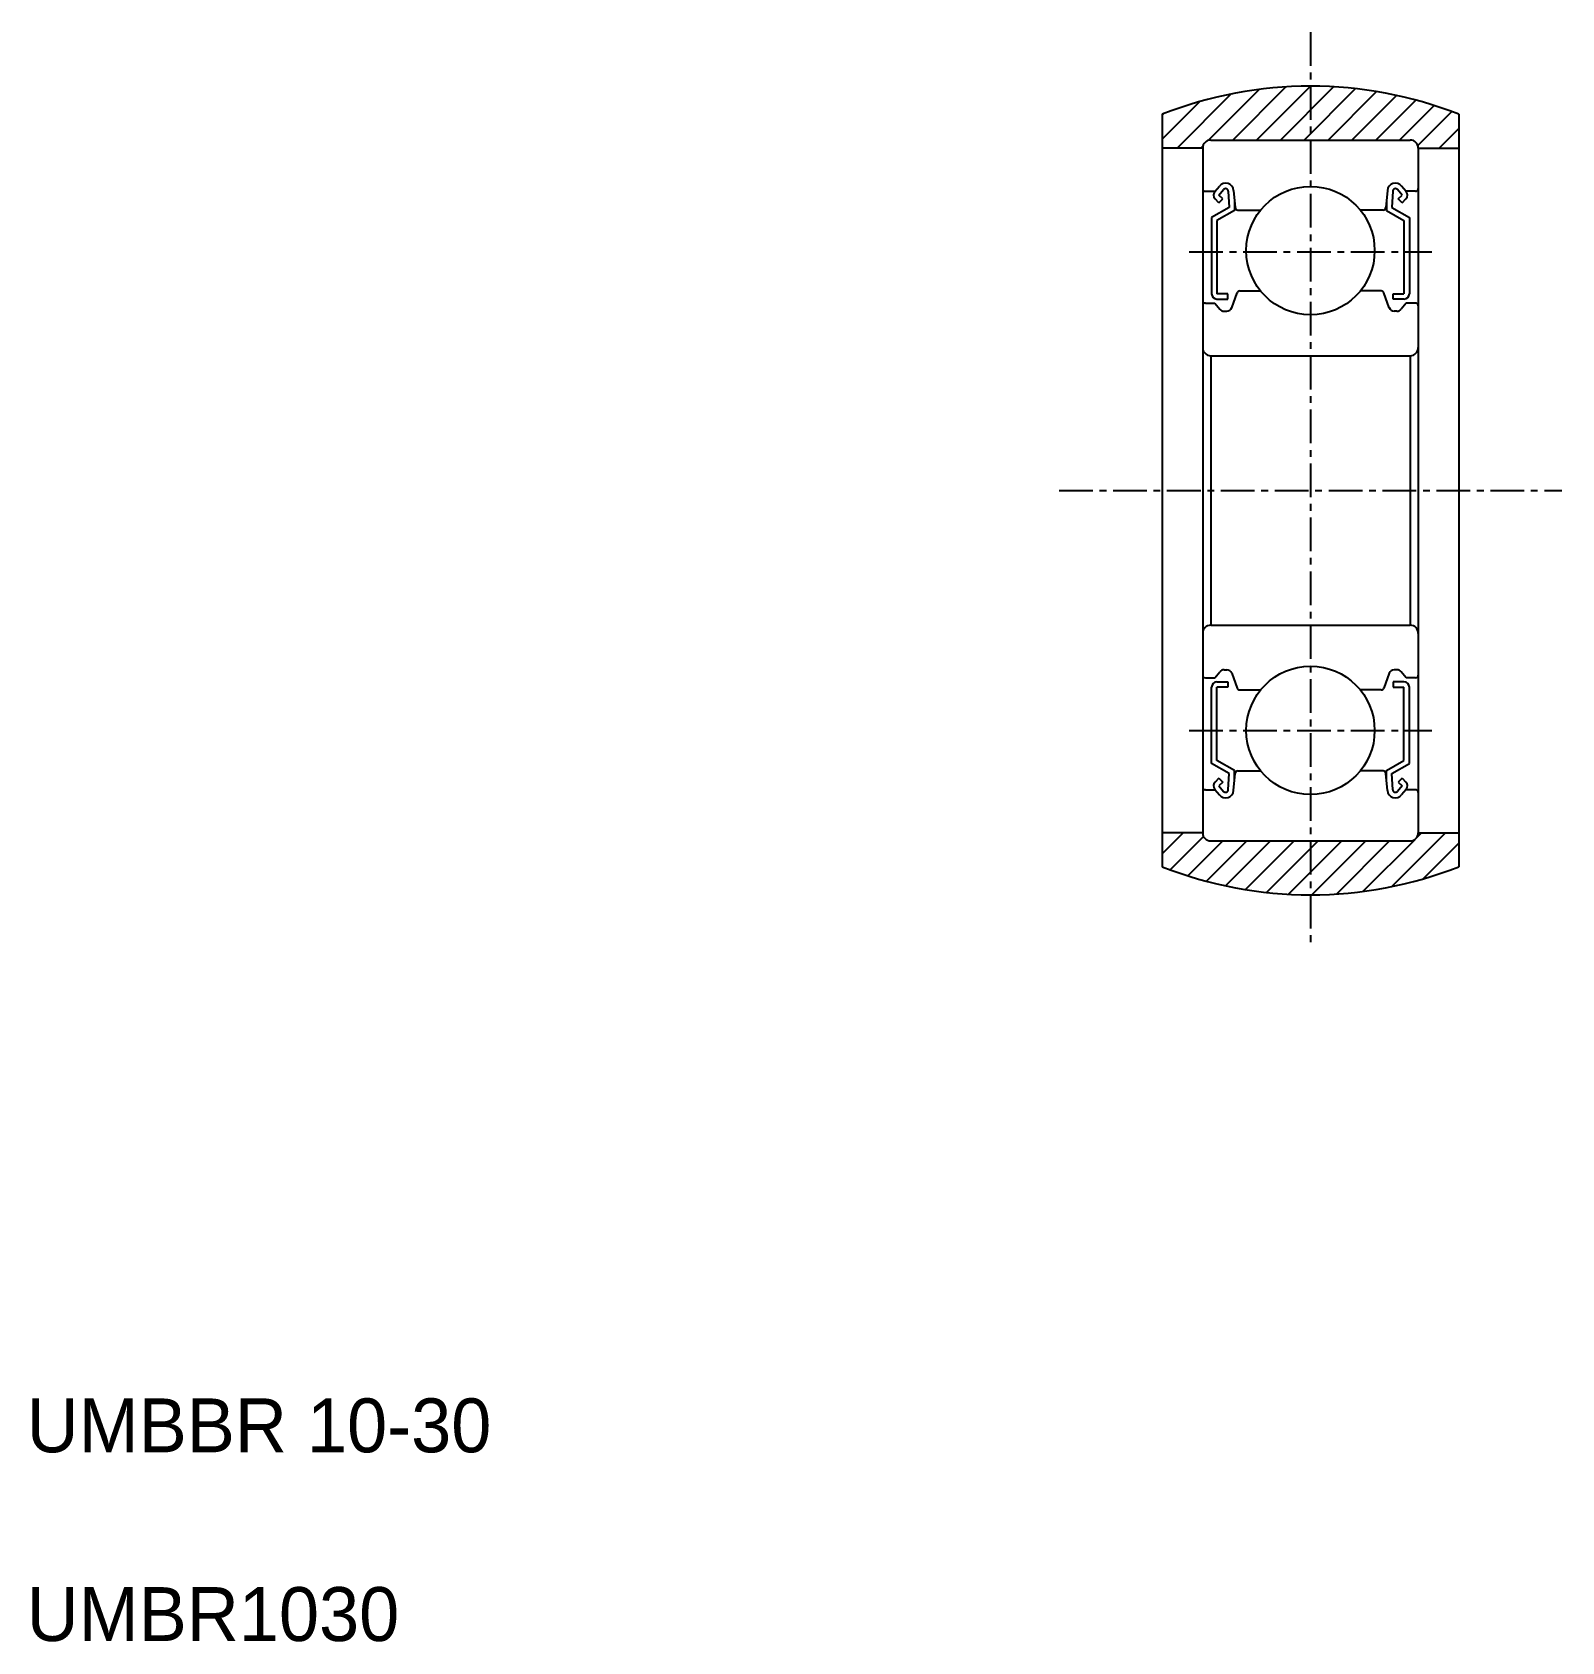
# Model space of a CAD drawing. Extents: x 2.7 to 59.5, y 2.5 to 62.2.
import ezdxf

# ---------------------------------------------------------------- set-up
doc = ezdxf.new("R2010")
doc.units = 0
doc.linetypes.add('CENTER', pattern=[2, 1.25, -0.25, 0.25, -0.25])
doc.layers.get('0').update_dxf_attribs({"linetype": 'CONTINUOUS'})
doc.layers.add('CENTER', color=1, linetype='CENTER')

# ---------------------------------------------------------------- blocks, each defined once
blk = doc.blocks.new('*X2')
at = {"color": 0, "linetype": 'CONTINUOUS'}
for p, q in [((325.7, -111.822), (327.672, -109.85)), ((326.584, -111.822), (328.584, -109.822)), ((327.468, -111.822), (329.443, -109.847)), ((323.084, -111.786), (324.474, -110.396)), ((323.632, -112.122), (325.641, -110.114)), ((324.806, -111.833), (326.697, -109.941)), ((328.352, -111.822), (330.258, -109.916)), ((329.236, -111.822), (331.034, -110.024)), ((330.119, -111.822), (331.776, -110.166)), ((331.003, -111.822), (332.487, -110.339)), ((323.084, -110.903), (323.143, -110.844)), ((331.887, -111.822), (333.169, -110.54)), ((332.568, -112.025), (333.826, -110.768)), ((333.355, -112.122), (334.084, -111.393)), ((324.516, -112.122), (324.595, -112.044)), ((323.084, -138.303), (323.865, -137.522)), ((323.38, -138.891), (324.615, -137.656)), ((324.038, -139.117), (325.333, -137.822)), ((324.722, -139.317), (326.217, -137.822)), ((325.435, -139.488), (327.1, -137.822)), ((326.179, -139.628), (327.984, -137.822)), ((326.957, -139.734), (328.868, -137.822)), ((327.774, -139.8), (329.752, -137.822)), ((328.636, -139.822), (330.636, -137.822)), ((329.551, -139.791), (331.52, -137.822)), ((330.531, -139.695), (332.462, -137.764)), ((331.592, -139.518), (333.588, -137.522)), ((332.526, -137.7), (332.704, -137.522)), ((332.766, -139.227), (334.084, -137.91))]:
    blk.add_line(p, q, dxfattribs=at)

msp = doc.modelspace()

# ---------------------------------------------------------------- linework, layer by layer
at = {"color": 7, "linetype": 'CONTINUOUS'}
for p, q in [((44.633, 59.133), (44.633, 31.222)), ((55.633, 59.133), (55.633, 31.222)), ((46.433, 58.178), (53.833, 58.178)), ((46.133, 57.878), (44.633, 57.878)), ((46.133, 57.878), (46.133, 32.478)), ((54.133, 57.878), (55.633, 57.878)), ((54.133, 57.878), (54.133, 32.478)), ((46.233, 56.278), (46.593, 56.278)), ((46.582, 56.264), (46.753, 56.468)), ((46.735, 56.136), (46.905, 56.338)), ((46.876, 55.995), (46.735, 56.136)), ((47.082, 56.279), (47.114, 55.679)), ((47.282, 56.302), (47.336, 55.669)), ((52.985, 56.302), (52.93, 55.669)), ((53.185, 56.279), (53.152, 55.679)), ((53.531, 56.136), (53.361, 56.338)), ((53.39, 55.995), (53.531, 56.136)), ((53.685, 56.264), (53.514, 56.468)), ((54.033, 56.278), (53.673, 56.278)), ((47.114, 55.679), (46.464, 55.303)), ((46.735, 55.853), (46.594, 55.994)), ((47.314, 55.563), (46.664, 55.188)), ((46.735, 55.853), (46.876, 55.995)), ((47.314, 55.924), (47.314, 55.563)), ((47.436, 55.578), (48.284, 55.578)), ((52.831, 55.578), (51.983, 55.578)), ((52.952, 55.924), (52.952, 55.563)), ((52.952, 55.563), (53.602, 55.188)), ((53.152, 55.679), (53.802, 55.303)), ((53.531, 55.853), (53.39, 55.995)), ((53.531, 55.853), (53.673, 55.994)), ((46.464, 55.303), (46.464, 52.478)), ((46.664, 55.188), (46.664, 52.478)), ((53.602, 55.188), (53.602, 52.478)), ((53.802, 55.303), (53.802, 52.478)), ((47.507, 52.578), (48.284, 52.578)), ((52.759, 52.578), (51.983, 52.578)), ((46.233, 52.128), (46.583, 52.128)), ((46.583, 52.128), (46.775, 51.899)), ((47.064, 52.478), (46.664, 52.478)), ((46.664, 52.278), (47.064, 52.278)), ((47.064, 52.278), (47.064, 52.478)), ((47.212, 51.959), (47.413, 52.512)), ((53.054, 51.959), (52.853, 52.512)), ((53.202, 52.278), (53.202, 52.478)), ((53.202, 52.478), (53.602, 52.478)), ((53.602, 52.278), (53.202, 52.278)), ((53.683, 52.128), (53.492, 51.899)), ((54.033, 52.128), (53.683, 52.128)), ((46.928, 51.828), (47.024, 51.828)), ((53.338, 51.828), (53.242, 51.828)), ((46.433, 50.178), (46.433, 40.178)), ((46.433, 50.178), (53.833, 50.178)), ((53.833, 50.178), (53.833, 40.178)), ((46.433, 40.178), (53.833, 40.178)), ((46.233, 38.228), (46.583, 38.228)), ((46.583, 38.228), (46.775, 38.456)), ((46.928, 38.528), (47.024, 38.528)), ((47.212, 38.396), (47.413, 37.844)), ((53.054, 38.396), (52.853, 37.844)), ((53.338, 38.528), (53.242, 38.528)), ((53.683, 38.228), (53.492, 38.456)), ((54.033, 38.228), (53.683, 38.228)), ((46.464, 35.053), (46.464, 37.878)), ((46.664, 38.078), (47.064, 38.078)), ((46.664, 35.168), (46.664, 37.878)), ((47.064, 37.878), (46.664, 37.878)), ((47.064, 38.078), (47.064, 37.878)), ((47.507, 37.778), (48.284, 37.778)), ((52.759, 37.778), (51.983, 37.778)), ((53.202, 38.078), (53.202, 37.878)), ((53.602, 38.078), (53.202, 38.078)), ((53.202, 37.878), (53.602, 37.878)), ((53.602, 35.168), (53.602, 37.878)), ((53.802, 35.053), (53.802, 37.878)), ((47.114, 34.677), (46.464, 35.053)), ((47.314, 34.793), (46.664, 35.168)), ((47.082, 34.076), (47.114, 34.677)), ((47.282, 34.054), (47.336, 34.686)), ((47.314, 34.432), (47.314, 34.793)), ((47.436, 34.778), (48.284, 34.778)), ((52.831, 34.778), (51.983, 34.778)), ((52.985, 34.054), (52.93, 34.686)), ((52.952, 34.793), (53.602, 35.168)), ((52.952, 34.432), (52.952, 34.793)), ((53.152, 34.677), (53.802, 35.053)), ((53.185, 34.076), (53.152, 34.677)), ((46.233, 34.078), (46.593, 34.078)), ((46.582, 34.092), (46.753, 33.887)), ((46.735, 34.503), (46.594, 34.361)), ((46.735, 34.503), (46.876, 34.361)), ((46.876, 34.361), (46.735, 34.22)), ((46.735, 34.22), (46.905, 34.017)), ((53.531, 34.22), (53.361, 34.017)), ((53.531, 34.503), (53.39, 34.361)), ((53.39, 34.361), (53.531, 34.22)), ((53.685, 34.092), (53.514, 33.887)), ((53.531, 34.503), (53.673, 34.361)), ((54.033, 34.078), (53.673, 34.078)), ((46.133, 32.478), (44.633, 32.478)), ((54.133, 32.478), (55.633, 32.478)), ((46.433, 32.178), (53.833, 32.178))]:
    msp.add_line(p, q, dxfattribs=at)
for centre in [(50.133, 54.078), (50.133, 36.278)]:
    msp.add_circle(centre, 2.381, dxfattribs=at)
for centre, radius, start, end in [((50.133, 45.178), 15, 68.48981, 111.51019), ((46.433, 57.878), 0.3, 90, 180), ((53.833, 57.878), 0.3, 0, 90), ((46.233, 56.378), 0.1, 180, 270), ((46.735, 56.136), 0.2, 140.13695, 225.00202), ((46.983, 56.276), 0.3, 4.93539, 140.13695), ((46.982, 56.274), 0.1, 3.10166, 139.95027), ((53.284, 56.276), 0.3, 39.86305, 175.06461), ((53.285, 56.274), 0.1, 40.04973, 176.89834), ((53.531, 56.136), 0.2, 314.99798, 39.86305), ((54.033, 56.378), 0.1, 270, 0), ((47.436, 55.678), 0.1, 184.93539, 270), ((52.831, 55.678), 0.1, 270, 355.06461), ((47.507, 52.478), 0.1, 90, 159.99156), ((52.759, 52.478), 0.1, 20.00844, 90), ((46.233, 52.028), 0.1, 90, 180.81025), ((46.664, 52.478), 0.2, 180, 270), ((47.024, 52.028), 0.2, 270, 339.99156), ((53.242, 52.028), 0.2, 200.00844, 270), ((53.602, 52.478), 0.2, 270, 0), ((54.033, 52.028), 0.1, 359.18975, 90), ((46.928, 52.028), 0.2, 219.97618, 270), ((53.338, 52.028), 0.2, 270, 320.02382), ((46.433, 50.478), 0.3, 180, 270), ((53.833, 50.478), 0.3, 270, 0), ((46.433, 39.878), 0.3, 90, 180), ((53.833, 39.878), 0.3, 0, 90), ((46.233, 38.328), 0.1, 179.18975, 270), ((46.928, 38.328), 0.2, 90, 140.02382), ((47.024, 38.328), 0.2, 20.00844, 90), ((53.242, 38.328), 0.2, 90, 159.99156), ((53.338, 38.328), 0.2, 39.97618, 90), ((54.033, 38.328), 0.1, 270, 0.81025), ((46.664, 37.878), 0.2, 90, 180), ((47.507, 37.878), 0.1, 200.00844, 270), ((52.759, 37.878), 0.1, 270, 339.99156), ((53.602, 37.878), 0.2, 0, 90), ((47.436, 34.678), 0.1, 90, 175.06461), ((52.831, 34.678), 0.1, 4.93539, 90), ((46.233, 33.978), 0.1, 90, 180), ((46.735, 34.22), 0.2, 134.99798, 219.86305), ((46.983, 34.079), 0.3, 219.86305, 355.06461), ((46.982, 34.082), 0.1, 220.04973, 356.89834), ((53.284, 34.079), 0.3, 184.93539, 320.13695), ((53.285, 34.082), 0.1, 183.10166, 319.95027), ((53.531, 34.22), 0.2, 320.13695, 45.00202), ((54.033, 33.978), 0.1, 0, 90), ((46.433, 32.478), 0.3, 180, 270), ((53.833, 32.478), 0.3, 270, 0), ((50.133, 45.178), 15, 248.48981, 291.51019)]:
    msp.add_arc(centre, radius, start, end, dxfattribs=at)
at = {"layer": 'CENTER', "color": 1, "linetype": 'CENTER'}
for p, q in [((50.133, 62.178), (50.133, 28.178)), ((45.633, 54.032), (54.633, 54.032)), ((40.809, 45.178), (59.458, 45.178)), ((45.633, 36.273), (54.633, 36.273))]:
    msp.add_line(p, q, dxfattribs=at)

# ---------------------------------------------------------------- block references
at = {"color": 3, "linetype": 'CONTINUOUS'}
msp.add_blockref('*X2', (-278.451, 170), dxfattribs=at)

# ---------------------------------------------------------------- texts
at = {"color": 7, "linetype": 'CONTINUOUS'}
for s, p in [('UMBBR 10-30', (2.5, 9.5)), ('UMBR1030', (2.5, 2.5))]:
    msp.add_text(s, height=2, dxfattribs=at).set_placement(p)

doc.saveas('drawing.dxf')
